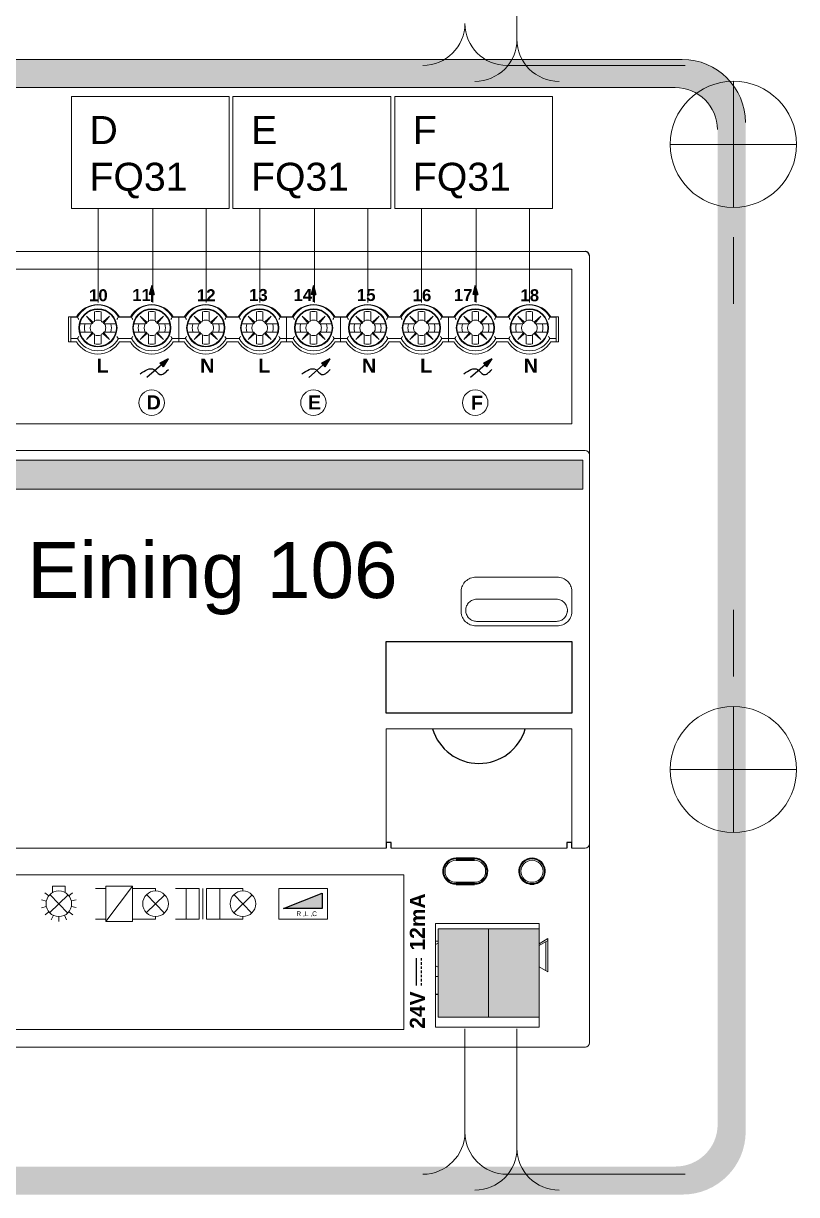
# Model space of a CAD drawing. Header units: millimetres. Extents: x -242231 to 419123, y -2399 to 525285.
# Drawn here: x -33542 to -32431, y 45876 to 47560 of the extents above; entities that cross this region are included whole.
import ezdxf

# ---------------------------------------------------------------- set-up
doc = ezdxf.new("R2010")
doc.units = ezdxf.units.MM
doc.layers.add('R-635 Töfluteikning', color=7, linetype='Continuous', lineweight=15)
doc.layers.add('Texti', color=3, linetype='Continuous', lineweight=20)
doc.styles.get("Standard").update_dxf_attribs({"font": 'arial.ttf'})

# ---------------------------------------------------------------- blocks, each defined once
blk = doc.blocks.new('ABB f@h DA_M.6.210.2.1 Töfludimmer')
h = blk.add_hatch(color=256)
h.dxf.hatch_style = 1
h.paths.add_polyline_path([(94.51, 58.16), (94.24, 57.15), (94.51, 57.15), (94.78, 57.15)])
h = blk.add_hatch(color=256)
h.dxf.hatch_style = 1
h.paths.add_polyline_path([(112.8, 58.16), (112.52, 57.15), (112.8, 57.15), (113.07, 57.15)])
h = blk.add_hatch(color=256)
h.dxf.hatch_style = 1
h.paths.add_polyline_path([(131.09, 58.16), (130.81, 57.15), (131.09, 57.15), (131.36, 57.15)])
h = blk.add_hatch(color=256)
h.dxf.hatch_style = 1
h.paths.add_polyline_path([(96.37, 49.85), (95.43, 49.38), (95.61, 49.17), (95.79, 48.96)])
h = blk.add_hatch(color=256)
h.dxf.hatch_style = 1
h.paths.add_polyline_path([(114.66, 49.85), (113.72, 49.38), (113.9, 49.17), (114.08, 48.96)])
h = blk.add_hatch(color=256)
h.dxf.hatch_style = 1
h.paths.add_polyline_path([(132.95, 49.85), (132.01, 49.38), (132.19, 49.17), (132.36, 48.96)])
h = blk.add_hatch(color=1)
h.dxf.hatch_style = 1
h.paths.add_polyline_path([(143.25, 35.1), (143.25, 38.4), (0.75, 38.4), (0.75, 35.1)])
at = {"linetype": 'Continuous'}
h = blk.add_hatch(color=7, dxfattribs=at)
h.dxf.hatch_style = 1
h.paths.add_polyline_path([(113.79, -12.32), (113.79, -10.57), (109.41, -12.32)])
at = {"true_color": 0x000000}
h = blk.add_hatch(color=18, dxfattribs=at)
h.dxf.hatch_style = 1
h.paths.add_polyline_path([(126.9, -24.62), (132.6, -24.62), (132.6, -14.62), (126.9, -14.62)])
h = blk.add_hatch(color=1)
h.dxf.hatch_style = 1
h.paths.add_polyline_path([(132.6, -24.62), (138.3, -24.62), (138.3, -14.62), (132.6, -14.62)])
at = {"color": 7, "linetype": 'Continuous', "lineweight": 0}
for p, q in [((0.5, 62), (143.5, 62)), ((144, 61.5), (144, -27.5)), ((2, 60), (142, 60)), ((142, 60), (142, 42.5)), ((85.12, 54.6), (85.12, 51.8)), ((86, 54.6), (85.12, 54.6)), ((85.38, 51.8), (85.38, 54.6)), ((85.38, 54.56), (86.12, 54.56)), ((87.78, 53.91), (87.12, 54.67)), ((87.12, 54.67), (87.83, 54.05)), ((88.06, 55.18), (88.06, 54.18)), ((88.8, 54.18), (88.8, 55.18)), ((89.03, 54.05), (89.74, 54.67)), ((89.74, 54.67), (89.08, 53.91)), ((92.22, 54.56), (90.73, 54.56)), ((92.1, 54.6), (90.85, 54.6)), ((93.87, 53.91), (93.21, 54.67)), ((93.21, 54.67), (93.93, 54.05)), ((94.15, 55.18), (94.15, 54.18)), ((94.89, 54.18), (94.89, 55.18)), ((95.12, 54.05), (95.83, 54.67)), ((95.83, 54.67), (95.17, 53.91)), ((96.83, 54.56), (98.31, 54.56)), ((98.2, 54.6), (96.95, 54.6)), ((97.57, 51.8), (97.57, 54.6)), ((99.97, 53.91), (99.31, 54.67)), ((99.31, 54.67), (100.02, 54.05)), ((100.25, 55.18), (100.25, 54.18)), ((100.99, 54.18), (100.99, 55.18)), ((101.22, 54.05), (101.93, 54.67)), ((101.93, 54.67), (101.27, 53.91)), ((104.41, 54.56), (102.93, 54.56)), ((104.29, 54.6), (103.04, 54.6)), ((106.07, 53.91), (105.41, 54.67)), ((105.41, 54.67), (106.12, 54.05)), ((106.35, 55.18), (106.35, 54.18)), ((107.09, 54.18), (107.09, 55.18)), ((107.31, 54.05), (108.03, 54.67)), ((108.03, 54.67), (107.37, 53.91)), ((110.51, 54.56), (109.02, 54.56)), ((110.39, 54.6), (109.14, 54.6)), ((109.76, 51.8), (109.76, 54.6)), ((112.16, 53.91), (111.5, 54.67)), ((111.5, 54.67), (112.22, 54.05)), ((112.44, 55.18), (112.44, 54.18)), ((113.18, 54.18), (113.18, 55.18)), ((113.41, 54.05), (114.12, 54.67)), ((114.12, 54.67), (113.46, 53.91)), ((115.12, 54.56), (116.6, 54.56)), ((116.48, 54.6), (115.24, 54.6)), ((115.86, 51.8), (115.86, 54.6)), ((118.26, 53.91), (117.6, 54.67)), ((117.6, 54.67), (118.31, 54.05)), ((118.54, 55.18), (118.54, 54.18)), ((119.28, 54.18), (119.28, 55.18)), ((119.51, 54.05), (120.22, 54.67)), ((120.22, 54.67), (119.56, 53.91)), ((122.7, 54.56), (121.21, 54.56)), ((122.58, 54.6), (121.33, 54.6)), ((124.35, 53.91), (123.69, 54.67)), ((123.69, 54.67), (124.41, 54.05)), ((124.63, 55.18), (124.63, 54.18)), ((125.37, 54.18), (125.37, 55.18)), ((125.6, 54.05), (126.31, 54.67)), ((126.31, 54.67), (125.65, 53.91)), ((127.31, 54.56), (128.79, 54.56)), ((128.68, 54.6), (127.43, 54.6)), ((128.05, 51.8), (128.05, 54.6)), ((130.45, 53.91), (129.79, 54.67)), ((129.79, 54.67), (130.5, 54.05)), ((130.73, 55.18), (130.73, 54.18)), ((131.47, 54.18), (131.47, 55.18)), ((131.7, 54.05), (132.41, 54.67)), ((132.41, 54.67), (131.75, 53.91)), ((134.89, 54.56), (133.41, 54.56)), ((134.77, 54.6), (133.52, 54.6)), ((136.55, 53.91), (135.89, 54.67)), ((135.89, 54.67), (136.6, 54.05)), ((136.83, 55.18), (136.83, 54.18)), ((137.57, 54.18), (137.57, 55.18)), ((137.79, 54.05), (138.51, 54.67)), ((138.51, 54.67), (137.85, 53.91)), ((140.24, 54.56), (139.5, 54.56)), ((140.5, 54.6), (139.62, 54.6)), ((140.24, 51.8), (140.24, 54.6)), ((140.5, 51.8), (140.5, 54.6)), ((87.71, 53.83), (86.39, 53.83)), ((87.86, 53.98), (87.78, 53.91)), ((89.08, 53.91), (89, 53.98)), ((90.46, 53.83), (89.14, 53.83)), ((93.81, 53.83), (92.49, 53.83)), ((93.95, 53.98), (93.87, 53.91)), ((95.17, 53.91), (95.1, 53.98)), ((96.56, 53.83), (95.24, 53.83)), ((99.9, 53.83), (98.59, 53.83)), ((100.05, 53.98), (99.97, 53.91)), ((101.27, 53.91), (101.19, 53.98)), ((102.65, 53.83), (101.34, 53.83)), ((106, 53.83), (104.68, 53.83)), ((106.14, 53.98), (106.07, 53.91)), ((107.37, 53.91), (107.29, 53.98)), ((108.75, 53.83), (107.43, 53.83)), ((112.1, 53.83), (110.78, 53.83)), ((112.24, 53.98), (112.16, 53.91)), ((113.46, 53.91), (113.39, 53.98)), ((114.85, 53.83), (113.53, 53.83)), ((118.19, 53.83), (116.87, 53.83)), ((118.34, 53.98), (118.26, 53.91)), ((119.56, 53.91), (119.48, 53.98)), ((120.94, 53.83), (119.62, 53.83)), ((124.29, 53.83), (122.97, 53.83)), ((124.43, 53.98), (124.35, 53.91)), ((125.65, 53.91), (125.58, 53.98)), ((127.04, 53.83), (125.72, 53.83)), ((130.38, 53.83), (129.07, 53.83)), ((130.53, 53.98), (130.45, 53.91)), ((131.75, 53.91), (131.67, 53.98)), ((133.13, 53.83), (131.82, 53.83)), ((136.48, 53.83), (135.16, 53.83)), ((136.62, 53.98), (136.55, 53.91)), ((137.85, 53.91), (137.77, 53.98)), ((139.23, 53.83), (137.91, 53.83)), ((85.12, 51.8), (86, 51.8)), ((86.12, 52.16), (85.38, 52.16)), ((86.39, 52.89), (87.71, 52.89)), ((87.12, 52.05), (87.78, 52.81)), ((87.83, 52.67), (87.12, 52.05)), ((87.78, 52.81), (87.86, 52.74)), ((88.06, 52.54), (88.06, 51.54)), ((88.8, 52.54), (88.8, 51.54)), ((89, 52.73), (89.08, 52.81)), ((89.74, 52.05), (89.01, 52.68)), ((89.08, 52.81), (89.74, 52.05)), ((89.14, 52.89), (90.46, 52.89)), ((92.22, 52.16), (90.73, 52.16)), ((90.85, 51.8), (92.1, 51.8)), ((92.49, 52.89), (93.81, 52.89)), ((93.21, 52.05), (93.87, 52.81)), ((93.93, 52.67), (93.21, 52.05)), ((93.87, 52.81), (93.95, 52.74)), ((94.15, 52.54), (94.15, 51.54)), ((94.89, 52.54), (94.89, 51.54)), ((95.09, 52.73), (95.17, 52.81)), ((95.83, 52.05), (95.11, 52.68)), ((95.17, 52.81), (95.83, 52.05)), ((95.24, 52.89), (96.56, 52.89)), ((98.31, 52.16), (96.83, 52.16)), ((96.95, 51.8), (98.2, 51.8)), ((98.59, 52.89), (99.9, 52.89)), ((99.31, 52.05), (99.97, 52.81)), ((100.02, 52.67), (99.31, 52.05)), ((99.97, 52.81), (100.05, 52.74)), ((100.25, 52.54), (100.25, 51.54)), ((100.99, 52.54), (100.99, 51.54)), ((101.19, 52.73), (101.27, 52.81)), ((101.93, 52.05), (101.21, 52.68)), ((101.27, 52.81), (101.93, 52.05)), ((101.33, 52.89), (102.65, 52.89)), ((104.41, 52.16), (102.93, 52.16)), ((103.04, 51.8), (104.29, 51.8)), ((104.68, 52.89), (106, 52.89)), ((105.41, 52.05), (106.07, 52.81)), ((106.12, 52.67), (105.41, 52.05)), ((106.07, 52.81), (106.14, 52.74)), ((106.35, 52.54), (106.35, 51.54)), ((107.09, 52.54), (107.09, 51.54)), ((107.28, 52.73), (107.37, 52.81)), ((108.03, 52.05), (107.3, 52.68)), ((107.37, 52.81), (108.03, 52.05)), ((107.43, 52.89), (108.75, 52.89)), ((110.51, 52.16), (109.02, 52.16)), ((109.14, 51.8), (110.39, 51.8)), ((110.78, 52.89), (112.1, 52.89)), ((111.5, 52.05), (112.16, 52.81)), ((112.22, 52.67), (111.5, 52.05)), ((112.16, 52.81), (112.24, 52.74)), ((112.44, 52.54), (112.44, 51.54)), ((113.18, 52.54), (113.18, 51.54)), ((113.38, 52.73), (113.46, 52.81)), ((114.12, 52.05), (113.4, 52.68)), ((113.46, 52.81), (114.12, 52.05)), ((113.52, 52.89), (114.85, 52.89)), ((116.6, 52.16), (115.12, 52.16)), ((115.24, 51.8), (116.48, 51.8)), ((116.87, 52.89), (118.19, 52.89)), ((117.6, 52.05), (118.26, 52.81)), ((118.31, 52.67), (117.6, 52.05)), ((118.26, 52.81), (118.34, 52.74)), ((118.54, 52.54), (118.54, 51.54)), ((119.28, 52.54), (119.28, 51.54)), ((119.48, 52.73), (119.56, 52.81)), ((120.22, 52.05), (119.49, 52.68)), ((119.56, 52.81), (120.22, 52.05)), ((119.62, 52.89), (120.94, 52.89)), ((122.7, 52.16), (121.21, 52.16)), ((121.33, 51.8), (122.58, 51.8)), ((122.97, 52.89), (124.29, 52.89)), ((123.69, 52.05), (124.35, 52.81)), ((124.41, 52.67), (123.69, 52.05)), ((124.35, 52.81), (124.43, 52.74)), ((124.63, 52.54), (124.63, 51.54)), ((125.37, 52.54), (125.37, 51.54)), ((125.57, 52.73), (125.65, 52.81)), ((126.31, 52.05), (125.59, 52.68)), ((125.65, 52.81), (126.31, 52.05)), ((125.72, 52.89), (127.04, 52.89)), ((128.79, 52.16), (127.31, 52.16)), ((127.43, 51.8), (128.68, 51.8)), ((129.07, 52.89), (130.38, 52.89)), ((129.79, 52.05), (130.45, 52.81)), ((130.5, 52.67), (129.79, 52.05)), ((130.45, 52.81), (130.53, 52.74)), ((130.73, 52.54), (130.73, 51.54)), ((131.47, 52.54), (131.47, 51.54)), ((131.67, 52.73), (131.75, 52.81)), ((132.41, 52.05), (131.69, 52.68)), ((131.75, 52.81), (132.41, 52.05)), ((131.81, 52.89), (133.13, 52.89)), ((134.89, 52.16), (133.41, 52.16)), ((133.52, 51.8), (134.77, 51.8)), ((135.16, 52.89), (136.48, 52.89)), ((135.89, 52.05), (136.55, 52.81)), ((136.6, 52.67), (135.89, 52.05)), ((136.55, 52.81), (136.62, 52.74)), ((136.83, 52.54), (136.83, 51.54)), ((137.57, 52.54), (137.57, 51.54)), ((137.76, 52.73), (137.85, 52.81)), ((138.51, 52.05), (137.78, 52.68)), ((137.85, 52.81), (138.51, 52.05)), ((137.91, 52.89), (139.23, 52.89)), ((140.24, 52.16), (139.5, 52.16)), ((139.62, 51.8), (140.5, 51.8)), ((2, 42.5), (142, 42.5)), ((0.5, 39.5), (143.5, 39.5)), ((143.25, 38.4), (0.75, 38.4)), ((143.25, 35.1), (143.25, 38.4)), ((0.75, 35.1), (143.25, 35.1)), ((140.33, 25.16), (131.17, 25.16)), ((129.5, 23.59), (129.5, 21.23)), ((131.23, 22.66), (140.27, 22.66)), ((142, 21.23), (142, 23.59)), ((140.27, 20.16), (131.23, 20.16)), ((131.17, 19.66), (140.33, 19.66)), ((142, 8), (121, 8)), ((121, 8), (121, -5.5)), ((142, 8), (142, -5.5)), ((121, -5.5), (0.5, -5.5)), ((141.44, -5.5), (121.56, -5.5)), ((143.5, -5.5), (142, -5.5)), ((123, -8.5), (2, -8.5)), ((123, -8.5), (123, -26)), ((82.44, -10.54), (82.88, -10.88)), ((83.28, -9.78), (83.28, -10.53)), ((84.73, -9.78), (83.28, -9.78)), ((84.73, -9.78), (84.73, -10.53)), ((85.57, -10.53), (85.14, -10.87)), ((89.34, -10.05), (88.15, -10.05)), ((92.33, -9.78), (89.34, -13.79)), ((94.94, -10.05), (92.33, -10.05)), ((94.94, -10.33), (94.94, -10.05)), ((98.39, -10.05), (97.2, -10.05)), ((100.3, -10.05), (100.3, -13.52)), ((104.82, -10.05), (102.21, -10.05)), ((104.82, -10.33), (104.82, -10.05)), ((82.06, -11.34), (82.6, -11.47)), ((82.97, -12.79), (85.06, -10.78)), ((85.02, -12.83), (83, -10.74)), ((85.96, -11.33), (85.43, -11.46)), ((93.9, -12.79), (95.98, -10.78)), ((95.95, -12.83), (93.93, -10.74)), ((103.78, -12.79), (105.86, -10.78)), ((105.83, -12.83), (103.81, -10.74)), ((82.06, -12.24), (82.6, -12.11)), ((82.45, -13.04), (82.88, -12.69)), ((83.15, -13.59), (83.39, -13.09)), ((84.02, -13.79), (84.02, -13.23)), ((84.02, -13.79), (84.02, -13.23)), ((84.89, -13.59), (84.65, -13.09)), ((85.58, -13.03), (85.15, -12.68)), ((85.97, -12.22), (85.43, -12.1)), ((94.94, -13.23), (94.94, -13.52)), ((104.82, -13.23), (104.82, -13.52)), ((89.34, -13.52), (88.15, -13.52)), ((94.94, -13.52), (92.33, -13.52)), ((98.39, -13.52), (97.2, -13.52)), ((104.82, -13.52), (102.21, -13.52)), ((138.3, -14), (126.6, -14)), ((126.6, -14), (126.6, -25.75)), ((138.3, -25.75), (138.3, -14)), ((126.9, -14.62), (138.3, -14.62)), ((126.9, -14.62), (126.9, -24.62)), ((132.6, -14.62), (132.6, -24.62)), ((139.3, -15.72), (138.3, -16.3)), ((139.3, -19.48), (139.3, -15.72)), ((126.6, -16), (126.9, -16)), ((126.9, -16.23), (126.6, -16.4)), ((138.3, -16.5), (139.3, -15.92)), ((139.05, -19.33), (139.05, -16.07)), ((126.6, -18.8), (126.9, -18.97)), ((138.3, -18.9), (139.3, -19.48)), ((126.6, -20), (126.9, -20)), ((126.9, -24.62), (138.3, -24.62)), ((123, -26), (2, -26)), ((126.6, -25.75), (138.3, -25.75)), ((143.5, -28), (0.5, -28))]:
    blk.add_line(p, q, dxfattribs=at)
at = {"color": 7, "linetype": 'Continuous'}
for p, q in [((94.51, 58.16), (94.24, 57.15)), ((94.51, 57.15), (94.24, 57.15)), ((94.51, 58.16), (94.78, 57.15)), ((94.51, 57.15), (94.78, 57.15)), ((112.8, 58.16), (112.52, 57.15)), ((112.8, 57.15), (112.52, 57.15)), ((112.8, 58.16), (113.07, 57.15)), ((112.8, 57.15), (113.07, 57.15)), ((131.09, 58.16), (130.81, 57.15)), ((131.09, 57.15), (130.81, 57.15)), ((131.09, 58.16), (131.36, 57.15)), ((131.09, 57.15), (131.36, 57.15)), ((95.61, 49.17), (93.97, 47.75)), ((96.37, 49.85), (95.43, 49.38)), ((95.61, 49.17), (95.43, 49.38)), ((95.61, 49.17), (95.79, 48.96)), ((96.37, 49.85), (95.79, 48.96)), ((113.9, 49.17), (112.26, 47.75)), ((114.66, 49.85), (113.72, 49.38)), ((113.9, 49.17), (113.72, 49.38)), ((113.9, 49.17), (114.08, 48.96)), ((114.66, 49.85), (114.08, 48.96)), ((132.19, 49.17), (130.55, 47.75)), ((132.95, 49.85), (132.01, 49.38)), ((132.19, 49.17), (132.01, 49.38)), ((132.19, 49.17), (132.36, 48.96)), ((132.95, 49.85), (132.36, 48.96)), ((126.6, -22), (126.9, -22))]:
    blk.add_line(p, q, dxfattribs=at)
for p, q in [((94.51, 56.3), (94.51, 57.15)), ((112.8, 56.3), (112.8, 57.15)), ((131.09, 56.3), (131.09, 57.15)), ((128.92, -6.6), (131, -6.6)), ((128.92, -6.65), (131, -6.65)), ((128.92, -6.7), (131, -6.7)), ((128.92, -6.85), (131, -6.85)), ((128.92, -9.35), (131, -9.35)), ((128.92, -9.5), (131, -9.5)), ((128.92, -9.55), (131, -9.55)), ((128.92, -9.6), (131, -9.6)), ((124.46, -21.03), (124.46, -17.93)), ((125.01, -18.21), (125.01, -17.93)), ((125.01, -18.68), (125.01, -18.4)), ((125.01, -19.15), (125.01, -18.87)), ((125.01, -19.62), (125.01, -19.34)), ((125.01, -20.09), (125.01, -19.81)), ((125.01, -20.56), (125.01, -20.28)), ((125.01, -21.03), (125.01, -20.75))]:
    blk.add_line(p, q)
blk.add_lwpolyline([(121, 17.88), (142, 17.88), (142, 9.77), (121, 9.77)], close=True)
for points in [[(121.56, -5.5), (121.56, -4.86), (121, -4.86), (121, -5.5)], [(142, -5.5), (142, -4.86), (141.44, -4.86), (141.44, -5.5)]]:
    blk.add_lwpolyline(points)
at = {"color": 7, "linetype": 'Continuous', "lineweight": 0}
for points in [[(89.34, -9.78), (92.33, -9.78), (92.33, -13.79), (89.34, -13.79)], [(98.39, -10.05), (99.89, -10.05), (99.89, -13.52), (98.39, -13.52)], [(100.71, -10.05), (102.21, -10.05), (102.21, -13.52), (100.71, -13.52)], [(108.88, -10.05), (114.4, -10.05), (114.4, -13.52), (108.88, -13.52)]]:
    blk.add_lwpolyline(points, close=True, dxfattribs=at)
at = {"color": 7, "linetype": 'Continuous'}
blk.add_lwpolyline([(113.79, -10.57), (113.79, -12.32), (109.41, -12.32), (113.79, -10.57)], dxfattribs=at)
at = {"lineweight": 0}
for centre, radius in [((88.43, 53.36), 2.16), ((88.43, 53.36), 2.09), ((94.52, 53.36), 2.16), ((94.52, 53.36), 2.09), ((100.62, 53.36), 2.16), ((100.62, 53.36), 2.09), ((106.72, 53.36), 2.16), ((106.72, 53.36), 2.09), ((112.81, 53.36), 2.16), ((112.81, 53.36), 2.09), ((118.91, 53.36), 2.16), ((118.91, 53.36), 2.09), ((125, 53.36), 2.16), ((125, 53.36), 2.09), ((131.1, 53.36), 2.16), ((131.1, 53.36), 2.09), ((137.2, 53.36), 2.16), ((137.2, 53.36), 2.09), ((94.5, 44.9), 1.44), ((112.79, 44.9), 1.44), ((131.08, 44.9), 1.44)]:
    blk.add_circle(centre, radius, dxfattribs=at)
at = {"color": 7, "linetype": 'Continuous', "lineweight": 0}
for centre, radius in [((137.5, -8.1), 1.45), ((137.5, -8.1), 1.4), ((137.5, -8.1), 1.25), ((84.01, -11.78), 1.45), ((94.94, -11.78), 1.45), ((104.82, -11.78), 1.45)]:
    blk.add_circle(centre, radius, dxfattribs=at)
at = {"color": 7, "linetype": 'Continuous'}
for start, end in [(83.3255, 90), (0, 90), (0, 6.6745)]:
    blk.add_arc((143.5, 61.5), 0.5, start, end, dxfattribs=at)
at = {"color": 7, "linetype": 'Continuous', "lineweight": 0}
for centre, radius, start, end in [((88.43, 53.2), 2.8, 30, 150), ((88.43, 53.36), 2.6, 27.4864, 152.5136), ((94.52, 53.2), 2.8, 30, 150), ((94.52, 53.36), 2.6, 27.4864, 152.5136), ((100.62, 53.2), 2.8, 30, 150), ((100.62, 53.36), 2.6, 27.4864, 152.5136), ((106.72, 53.2), 2.8, 30, 150), ((106.72, 53.36), 2.6, 27.4864, 152.5136), ((112.81, 53.2), 2.8, 30, 150), ((112.81, 53.36), 2.6, 27.4864, 152.5136), ((118.91, 53.2), 2.8, 30, 150), ((118.91, 53.36), 2.6, 27.4864, 152.5136), ((125, 53.2), 2.8, 30, 150), ((125, 53.36), 2.6, 27.4864, 152.5136), ((131.1, 53.2), 2.8, 30, 150), ((131.1, 53.36), 2.6, 27.4864, 152.5136), ((137.2, 53.2), 2.8, 30, 150), ((137.2, 53.36), 2.6, 27.4864, 152.5136), ((94.25, 59.49), 9.51, 211.2527, 212.9606), ((88.43, 53.36), 1.85, 78.463, 101.537), ((82.6, 59.49), 9.51, 327.04, 328.7467), ((100.34, 59.49), 9.51, 211.2527, 212.9606), ((94.52, 53.36), 1.85, 78.463, 101.537), ((88.7, 59.49), 9.51, 327.04, 328.7467), ((106.44, 59.49), 9.51, 211.2527, 212.9606), ((100.62, 53.36), 1.85, 78.463, 101.537), ((94.8, 59.49), 9.51, 327.04, 328.7467), ((112.54, 59.49), 9.51, 211.2527, 212.9606), ((106.72, 53.36), 1.85, 78.463, 101.537), ((100.89, 59.49), 9.51, 327.04, 328.7467), ((118.63, 59.49), 9.51, 211.2527, 212.9606), ((112.81, 53.36), 1.85, 78.463, 101.537), ((106.99, 59.49), 9.51, 327.04, 328.7467), ((124.73, 59.49), 9.51, 211.2527, 212.9606), ((118.91, 53.36), 1.85, 78.463, 101.537), ((113.08, 59.49), 9.51, 327.04, 328.7467), ((130.82, 59.49), 9.51, 211.2527, 212.9606), ((125, 53.36), 1.85, 78.463, 101.537), ((119.18, 59.49), 9.51, 327.04, 328.7467), ((136.92, 59.49), 9.51, 211.2527, 212.9606), ((131.1, 53.36), 1.85, 78.463, 101.537), ((125.28, 59.49), 9.51, 327.04, 328.7467), ((143.02, 59.49), 9.51, 211.2527, 212.9606), ((137.2, 53.36), 1.85, 78.463, 101.537), ((131.37, 59.49), 9.51, 327.04, 328.7467), ((88.43, 53.36), 1.53, 162.1391, 197.8609), ((88.43, 53.36), 0.878, 147.8061, 212.1939), ((87.71, 53.97), 0.144, 270, 45.573), ((87.91, 54.18), 0.144, 225.573, 0), ((88.43, 53.36), 0.878, 65.0308, 114.9692), ((88.94, 54.18), 0.144, 180, 314.5613), ((89.14, 53.97), 0.144, 134.5613, 270), ((88.43, 53.36), 0.878, 0, 32.1939), ((88.43, 53.36), 0.878, 327.8061, 0), ((88.43, 53.36), 1.53, 342.1391, 17.8609), ((94.52, 53.36), 1.53, 162.1391, 197.8609), ((94.52, 53.36), 0.878, 147.8061, 212.1939), ((93.81, 53.97), 0.144, 270, 45.573), ((94.01, 54.18), 0.144, 225.573, 0), ((94.52, 53.36), 0.878, 65.0308, 114.9692), ((95.04, 54.18), 0.144, 180, 314.5613), ((95.24, 53.97), 0.144, 134.5613, 270), ((94.52, 53.36), 0.878, 0, 32.1939), ((94.52, 53.36), 0.878, 327.8061, 0), ((94.52, 53.36), 1.53, 342.1391, 17.8609), ((100.62, 53.36), 1.53, 162.1391, 197.8609), ((100.62, 53.36), 0.878, 147.8061, 212.1939), ((99.9, 53.97), 0.144, 270, 45.573), ((100.11, 54.18), 0.144, 225.573, 0), ((100.62, 53.36), 0.878, 65.0308, 114.9692), ((101.13, 54.18), 0.144, 180, 314.5613), ((101.34, 53.97), 0.144, 134.5613, 270), ((100.62, 53.36), 0.878, 0, 32.1939), ((100.62, 53.36), 0.878, 327.8061, 0), ((100.62, 53.36), 1.53, 342.1391, 17.8609), ((106.72, 53.36), 1.53, 162.1391, 197.8609), ((106.72, 53.36), 0.878, 147.8061, 212.1939), ((106, 53.97), 0.144, 270, 45.573), ((106.2, 54.18), 0.144, 225.573, 0), ((106.72, 53.36), 0.878, 65.0308, 114.9692), ((107.23, 54.18), 0.144, 180, 314.5613), ((107.43, 53.97), 0.144, 134.5613, 270), ((106.72, 53.36), 0.878, 0, 32.1939), ((106.72, 53.36), 0.878, 327.8061, 0), ((106.72, 53.36), 1.53, 342.1391, 17.8609), ((112.81, 53.36), 1.53, 162.1391, 197.8609), ((112.81, 53.36), 0.878, 147.8061, 212.1939), ((112.1, 53.97), 0.144, 270, 45.573), ((112.3, 54.18), 0.144, 225.573, 0), ((112.81, 53.36), 0.878, 65.0308, 114.9692), ((113.33, 54.18), 0.144, 180, 314.5613), ((113.53, 53.97), 0.144, 134.5613, 270), ((112.81, 53.36), 0.878, 0, 32.1939), ((112.81, 53.36), 0.878, 327.8061, 0), ((112.81, 53.36), 1.53, 342.1391, 17.8609), ((118.91, 53.36), 1.53, 162.1391, 197.8609), ((118.91, 53.36), 0.878, 147.8061, 212.1939), ((118.19, 53.97), 0.144, 270, 45.573), ((118.39, 54.18), 0.144, 225.573, 0), ((118.91, 53.36), 0.878, 65.0308, 114.9692), ((119.42, 54.18), 0.144, 180, 314.5613), ((119.62, 53.97), 0.144, 134.5613, 270), ((118.91, 53.36), 0.878, 0, 32.1939), ((118.91, 53.36), 0.878, 327.8061, 0), ((118.91, 53.36), 1.53, 342.1391, 17.8609), ((125, 53.36), 1.53, 162.1391, 197.8609), ((125, 53.36), 0.878, 147.8061, 212.1939), ((124.29, 53.97), 0.144, 270, 45.573), ((124.49, 54.18), 0.144, 225.573, 0), ((125, 53.36), 0.878, 65.0308, 114.9692), ((125.52, 54.18), 0.144, 180, 314.5613), ((125.72, 53.97), 0.144, 134.5613, 270), ((125, 53.36), 0.878, 0, 32.1939), ((125, 53.36), 0.878, 327.8061, 0), ((125, 53.36), 1.53, 342.1391, 17.8609), ((131.1, 53.36), 1.53, 162.1391, 197.8609), ((131.1, 53.36), 0.878, 147.8061, 212.1939), ((130.38, 53.97), 0.144, 270, 45.573), ((130.59, 54.18), 0.144, 225.573, 0), ((131.1, 53.36), 0.878, 65.0308, 114.9692), ((131.61, 54.18), 0.144, 180, 314.5613), ((131.82, 53.97), 0.144, 134.5613, 270), ((131.1, 53.36), 0.878, 0, 32.1939), ((131.1, 53.36), 0.878, 327.8061, 0), ((131.1, 53.36), 1.53, 342.1391, 17.8609), ((137.2, 53.36), 1.53, 162.1391, 197.8609), ((137.2, 53.36), 0.878, 147.8061, 212.1939), ((136.48, 53.97), 0.144, 270, 45.573), ((136.68, 54.18), 0.144, 225.573, 0), ((137.2, 53.36), 0.878, 65.0308, 114.9692), ((137.71, 54.18), 0.144, 180, 314.5613), ((137.91, 53.97), 0.144, 134.5613, 270), ((137.2, 53.36), 0.878, 0, 32.1939), ((137.2, 53.36), 0.878, 327.8061, 0), ((137.2, 53.36), 1.53, 342.1391, 17.8609), ((88.43, 53.2), 2.8, 210, 330), ((94.25, 47.23), 9.51, 147.04, 148.7467), ((88.43, 53.36), 2.6, 207.4864, 332.5136), ((87.71, 52.75), 0.144, 314.427, 90), ((87.91, 52.54), 0.144, 0, 134.427), ((88.43, 53.36), 0.878, 245.0308, 294.9692), ((88.94, 52.54), 0.144, 46.9179, 180), ((89.14, 52.75), 0.144, 90, 226.9179), ((82.81, 47.36), 9.26, 31.2303, 32.983), ((94.52, 53.2), 2.8, 210, 330), ((100.35, 47.23), 9.51, 147.04, 148.7467), ((94.52, 53.36), 2.6, 207.4864, 332.5136), ((93.81, 52.75), 0.144, 314.427, 90), ((94.01, 52.54), 0.144, 0, 134.427), ((94.52, 53.36), 0.878, 245.0308, 294.9692), ((95.04, 52.54), 0.144, 46.9179, 180), ((95.24, 52.75), 0.144, 90, 226.9179), ((88.7, 47.23), 9.51, 31.2527, 32.9606), ((100.62, 53.2), 2.8, 210, 330), ((106.44, 47.23), 9.51, 147.04, 148.7467), ((100.62, 53.36), 2.6, 207.4864, 332.5136), ((99.9, 52.75), 0.144, 314.427, 90), ((100.11, 52.54), 0.144, 0, 134.427), ((100.62, 53.36), 0.878, 245.0308, 294.9692), ((101.13, 52.54), 0.144, 46.9179, 180), ((101.33, 52.75), 0.144, 90, 226.9179), ((95.01, 47.36), 9.26, 31.2303, 32.983), ((106.72, 53.2), 2.8, 210, 330), ((112.54, 47.23), 9.51, 147.04, 148.7467), ((106.72, 53.36), 2.6, 207.4864, 332.5136), ((106, 52.75), 0.144, 314.427, 90), ((106.2, 52.54), 0.144, 0, 134.427), ((106.72, 53.36), 0.878, 245.0308, 294.9692), ((107.23, 52.54), 0.144, 46.9179, 180), ((107.43, 52.75), 0.144, 90, 226.9179), ((100.9, 47.23), 9.51, 31.2527, 32.9606), ((112.81, 53.2), 2.8, 210, 330), ((118.64, 47.23), 9.51, 147.04, 148.7467), ((112.81, 53.36), 2.6, 207.4864, 332.5136), ((112.1, 52.75), 0.144, 314.427, 90), ((112.3, 52.54), 0.144, 0, 134.427), ((112.81, 53.36), 0.878, 245.0308, 294.9692), ((113.33, 52.54), 0.144, 46.9179, 180), ((113.52, 52.75), 0.144, 90, 226.9179), ((106.99, 47.23), 9.51, 31.2527, 32.9606), ((118.91, 53.2), 2.8, 210, 330), ((124.73, 47.23), 9.51, 147.04, 148.7467), ((118.91, 53.36), 2.6, 207.4864, 332.5136), ((118.19, 52.75), 0.144, 314.427, 90), ((118.39, 52.54), 0.144, 0, 134.427), ((118.91, 53.36), 0.878, 245.0308, 294.9692), ((119.42, 52.54), 0.144, 46.9179, 180), ((119.62, 52.75), 0.144, 90, 226.9179), ((113.29, 47.36), 9.26, 31.2303, 32.983), ((125, 53.2), 2.8, 210, 330), ((130.83, 47.23), 9.51, 147.04, 148.7467), ((125, 53.36), 2.6, 207.4864, 332.5136), ((124.29, 52.75), 0.144, 314.427, 90), ((124.49, 52.54), 0.144, 0, 134.427), ((125, 53.36), 0.878, 245.0308, 294.9692), ((125.52, 52.54), 0.144, 46.9179, 180), ((125.72, 52.75), 0.144, 90, 226.9179), ((119.18, 47.23), 9.51, 31.2527, 32.9606), ((131.1, 53.2), 2.8, 210, 330), ((136.92, 47.23), 9.51, 147.04, 148.7467), ((131.1, 53.36), 2.6, 207.4864, 332.5136), ((130.38, 52.75), 0.144, 314.427, 90), ((130.59, 52.54), 0.144, 0, 134.427), ((131.1, 53.36), 0.878, 245.0308, 294.9692), ((131.61, 52.54), 0.144, 46.9179, 180), ((131.81, 52.75), 0.144, 90, 226.9179), ((125.49, 47.36), 9.26, 31.2303, 32.983), ((137.2, 53.2), 2.8, 210, 330), ((143.02, 47.23), 9.51, 147.04, 148.7467), ((137.2, 53.36), 2.6, 207.4864, 332.5136), ((136.48, 52.75), 0.144, 314.427, 90), ((136.68, 52.54), 0.144, 0, 134.427), ((137.2, 53.36), 0.878, 245.0308, 294.9692), ((137.71, 52.54), 0.144, 46.9179, 180), ((137.91, 52.75), 0.144, 90, 226.9179), ((131.38, 47.23), 9.51, 31.2527, 32.9606), ((88.43, 53.36), 1.85, 258.463, 281.537), ((94.52, 53.36), 1.85, 258.463, 281.537), ((100.62, 53.36), 1.85, 258.463, 281.537), ((106.72, 53.36), 1.85, 258.463, 281.537), ((112.81, 53.36), 1.85, 258.463, 281.537), ((118.91, 53.36), 1.85, 258.463, 281.537), ((125, 53.36), 1.85, 258.463, 281.537), ((131.1, 53.36), 1.85, 258.463, 281.537), ((137.2, 53.36), 1.85, 258.463, 281.537), ((143.5, 39), 0.5, 0, 90), ((143.5, -5), 0.5, 270, 0), ((128.92, -8.1), 1.5, 90, 176.1774), ((131, -8.1), 1.5, 3.8226, 90), ((137.5, -8.1), 1.5, 3.8226, 176.1774), ((128.92, -8.1), 1.45, 90, 270), ((128.92, -8.1), 1.4, 90, 270), ((128.92, -8.1), 1.25, 90, 270), ((131, -8.1), 1.45, 270, 90), ((131, -8.1), 1.4, 270, 90), ((131, -8.1), 1.25, 270, 90), ((143.5, -27.5), 0.5, 270, 0), ((143.5, -27.5), 0.5, 353.3255, 0), ((143.5, -27.5), 0.5, 270, 276.6745)]:
    blk.add_arc(centre, radius, start, end, dxfattribs=at)
blk.add_arc((131.5, 9.56), 5.47, 196.5865, 343.4135)
at = {"color": 7, "linetype": 'Continuous', "lineweight": 0, "extrusion": (0, 0, -1)}
blk.add_ellipse((128.92, -8.1), major_axis=(0, 1.5), ratio=1, start_param=3.141593, end_param=4.778843, dxfattribs=at)
at = {"color": 7, "linetype": 'Continuous', "lineweight": 0}
for centre, start_param in [((131, -8.1), 3.141593), ((137.5, -8.1), 1.504342)]:
    blk.add_ellipse(centre, major_axis=(0, 1.5), ratio=1, start_param=start_param, end_param=4.778843, dxfattribs=at)
at = {"color": 7, "linetype": 'Continuous'}
for points in [[(93.2, 48.15), (94.76, 48.65), (95.42, 48.1), (96.39, 48.64)], [(111.49, 48.15), (113.05, 48.65), (113.71, 48.1), (114.68, 48.64)], [(129.78, 48.15), (131.34, 48.65), (132, 48.1), (132.97, 48.64)]]:
    blk.add_spline(points, degree=3, dxfattribs=at)
at = {"color": 7, "linetype": 'Continuous', "lineweight": 0}
for points, knots in [([(131.17, 25.16), (130.95, 25.16), (130.52, 25.08), (129.97, 24.73), (129.59, 24.21), (129.5, 23.8), (129.5, 23.59)], [0, 0, 0, 0, 0.2612, 0.509575, 0.752559, 1, 1, 1, 1]), ([(142, 23.59), (142, 23.8), (141.91, 24.21), (141.54, 24.73), (140.99, 25.08), (140.55, 25.16), (140.33, 25.16)], [0, 0, 0, 0, 0.24746, 0.490406, 0.738737, 1, 1, 1, 1]), ([(131.23, 20.16), (131.07, 20.16), (130.75, 20.23), (130.41, 20.46), (130.21, 20.71), (130.09, 20.93), (130.03, 21.12), (130.01, 21.29), (130, 21.41), (130.01, 21.54), (130.03, 21.71), (130.09, 21.9), (130.21, 22.12), (130.41, 22.36), (130.75, 22.6), (131.07, 22.66), (131.23, 22.66)], [0, 0, 0, 0, 0.126013, 0.248181, 0.309587, 0.371605, 0.434797, 0.467118, 0.500068, 0.533016, 0.56533, 0.6285, 0.690489, 0.751866, 0.873993, 1, 1, 1, 1]), ([(140.27, 22.66), (140.43, 22.66), (140.76, 22.6), (141.1, 22.36), (141.3, 22.12), (141.41, 21.9), (141.47, 21.71), (141.5, 21.54), (141.5, 21.41), (141.5, 21.29), (141.47, 21.12), (141.41, 20.93), (141.3, 20.71), (141.1, 20.46), (140.76, 20.23), (140.43, 20.16), (140.27, 20.16)], [0, 0, 0, 0, 0.125934, 0.248068, 0.309461, 0.371468, 0.434655, 0.466977, 0.499932, 0.53289, 0.565218, 0.628427, 0.690463, 0.751886, 0.874059, 1, 1, 1, 1]), ([(129.5, 21.23), (129.5, 21.02), (129.59, 20.6), (129.97, 20.09), (130.52, 19.74), (130.95, 19.66), (131.17, 19.66)], [0, 0, 0, 0, 0.247455, 0.490436, 0.738803, 1, 1, 1, 1]), ([(140.33, 19.66), (140.55, 19.66), (140.99, 19.74), (141.54, 20.09), (141.91, 20.6), (142, 21.02), (142, 21.23)], [0, 0, 0, 0, 0.26126, 0.509583, 0.752526, 1, 1, 1, 1])]:
    blk.add_open_spline(points, degree=3, knots=knots, dxfattribs=at)
at = {"color": 7, "linetype": 'Continuous'}
blk.add_text('R ,L ,C', height=0.535, dxfattribs=at).set_placement((110.86, -13.18))
at = {"width": 3.7116, "attachment_point": 1}
for s, insert, char_height in [('{\\fArial|b1|i0|c0|p34;10}', (87.42, 57.73), 1.36), ('{\\fArial|b1|i0|c0|p34;11}', (92.31, 57.76), 1.36), ('{\\fArial|b1|i0|c0|p34;12}', (99.61, 57.73), 1.36), ('{\\fArial|b1|i0|c0|p34;13}', (105.51, 57.76), 1.36), ('{\\fArial|b1|i0|c0|p34;14}', (110.54, 57.76), 1.36), ('{\\fArial|b1|i0|c0|p34;15}', (117.7, 57.76), 1.36), ('{\\fArial|b1|i0|c0|p34;16}', (124, 57.73), 1.36), ('{\\fArial|b1|i0|c0|p34;17}', (128.66, 57.76), 1.36), ('{\\fArial|b1|i0|c0|p34;18}', (136.19, 57.73), 1.36), ('{\\fArial|b1|i0|c0|p34;L}', (88.27, 49.89), 1.6), ('{\\fArial|b1|i0|c0|p34;N}', (99.98, 49.89), 1.6), ('{\\fArial|b1|i0|c0|p34;L}', (106.56, 49.89), 1.6), ('{\\fArial|b1|i0|c0|p34;N}', (118.27, 49.89), 1.6), ('{\\fArial|b1|i0|c0|p34;L}', (124.85, 49.89), 1.6), ('{\\fArial|b1|i0|c0|p34;N}', (136.56, 49.89), 1.6), ('{\\fArial|b1|i0|c0|p34;D}', (93.93, 45.73), 1.6), ('{\\fArial|b1|i0|c0|p34;E}', (112.17, 45.73), 1.6), ('{\\fArial|b1|i0|c0|p34;F}', (130.6, 45.7), 1.6)]:
    blk.add_mtext(s, dxfattribs=dict(at, insert=insert, char_height=char_height))
at = {"insert": (123.69, -25.92), "char_height": 1.7, "width": 35.2184, "attachment_point": 1, "rotation": 90}
blk.add_mtext('{\\fArial|b1|i0|c0|p34;24V       12mA}', dxfattribs=at)

msp = doc.modelspace()

# ---------------------------------------------------------------- hatches: boundary and pattern name
at = {"layer": 'R-635 Töfluteikning'}
h = msp.add_hatch(color=3, dxfattribs=at)
h.dxf.hatch_style = 1
edge = h.paths.add_edge_path()
edge.add_line((-34081.24, 47508.327), (-34081.014, 47468.015))
edge.add_line((-34081.014, 47468.015), (-32683.647, 47468.015))
edge.add_line((-32683.647, 47468.015), (-32605.189, 47468.015))
edge.add_arc((-32605.189, 47407.547), 60.468, 0, 90, ccw=False)
edge.add_line((-32544.721, 47407.547), (-32544.721, 45976.472))
edge.add_arc((-32605.189, 45976.472), 60.468, 270, 360, ccw=False)
edge.add_line((-32605.189, 45916.004), (-34080.491, 45916.004))
edge.add_line((-34080.491, 45916.004), (-34080.491, 45895.848))
edge.add_line((-34080.491, 45895.848), (-34080.491, 45875.692))
edge.add_line((-34080.491, 45875.692), (-32595.111, 45875.692))
edge.add_arc((-32595.111, 45966.394), 90.702, 270, 360)
edge.add_line((-32504.409, 45966.394), (-32504.409, 47417.625))
edge.add_arc((-32595.111, 47417.625), 90.702, 0, 90)
edge.add_line((-32595.111, 47508.327), (-34081.24, 47508.327))

# ---------------------------------------------------------------- linework, layer by layer
at = {"layer": 'R-635 Töfluteikning', "color": 1}
for p, q in [((-32833.073, 47708.491), (-32833.073, 47536.985)), ((-32833.073, 46114.056), (-32833.073, 45942.549))]:
    msp.add_line(p, q, dxfattribs=at)
at = {"layer": 'R-635 Töfluteikning', "color": 3}
for p, q in [((-34081.767, 47507.997), (-32595.526, 47507.997)), ((-32591.449, 47499.35), (-32847.419, 47499.35)), ((-34081.767, 47467.685), (-32605.604, 47467.685)), ((-32907.887, 46114.056), (-32907.887, 45965.382)), ((-32591.449, 45904.914), (-32847.419, 45904.914))]:
    msp.add_line(p, q, dxfattribs=at)
at = {"layer": 'R-635 Töfluteikning'}
for p, q in [((-32522.006, 47295.201), (-32522.006, 47476.605)), ((-33473.37, 47293.538), (-33473.37, 47454.786)), ((-33473.37, 47454.786), (-33246.615, 47454.786)), ((-33246.615, 47454.786), (-33246.615, 47293.538)), ((-33241.216, 47293.538), (-33241.216, 47454.786)), ((-33241.216, 47454.786), (-33014.462, 47454.786)), ((-33014.462, 47454.786), (-33014.462, 47293.538)), ((-33008.655, 47293.538), (-33008.655, 47454.786)), ((-33008.655, 47454.786), (-32781.901, 47454.786)), ((-32781.901, 47454.786), (-32781.901, 47293.538)), ((-32612.708, 47385.903), (-32431.304, 47385.903)), ((-33246.615, 47293.538), (-33473.37, 47293.538)), ((-33434.796, 47158.502), (-33434.796, 47293.538)), ((-33356.371, 47158.502), (-33356.371, 47293.538)), ((-33279.794, 47158.502), (-33279.794, 47293.538)), ((-33014.462, 47293.538), (-33241.216, 47293.538)), ((-33202.642, 47158.502), (-33202.642, 47293.538)), ((-33124.217, 47158.502), (-33124.217, 47293.538)), ((-33047.64, 47158.502), (-33047.64, 47293.538)), ((-32781.901, 47293.538), (-33008.655, 47293.538)), ((-32970.081, 47158.502), (-32970.081, 47293.538)), ((-32891.656, 47158.502), (-32891.656, 47293.538)), ((-32815.079, 47158.502), (-32815.079, 47293.538)), ((-32522.006, 47252.268), (-32522.006, 47156.509)), ((-32522.006, 46620.582), (-32522.006, 46716.34)), ((-32522.006, 46577.648), (-32522.006, 46396.245)), ((-32612.708, 46486.947), (-32431.304, 46486.947))]:
    msp.add_line(p, q, dxfattribs=at)
for centre in [(-32522.006, 47385.903), (-32522.006, 46486.947)]:
    msp.add_circle(centre, 90.702, dxfattribs=at)
at = {"layer": 'R-635 Töfluteikning', "color": 3}
for centre, radius, start, end in [((-32968.355, 47559.818), 60.468, 270, 0), ((-32847.419, 47559.818), 60.468, 180, 270), ((-32595.526, 47417.295), 90.702, 0, 90), ((-32605.604, 47407.217), 60.468, 0, 90), ((-32968.355, 45965.382), 60.468, 270, 0), ((-32847.419, 45965.382), 60.468, 180, 270)]:
    msp.add_arc(centre, radius, start, end, dxfattribs=at)
at = {"layer": 'R-635 Töfluteikning', "color": 1}
for centre, start, end in [((-32893.541, 47536.985), 270, 0), ((-32772.605, 47536.985), 180, 270), ((-32893.541, 45942.549), 270, 0), ((-32772.605, 45942.549), 180, 270)]:
    msp.add_arc(centre, 60.468, start, end, dxfattribs=at)

# ---------------------------------------------------------------- block references
at = {"xscale": 12.71276691860564, "yscale": 12.71276691860564, "zscale": 12.71276691860564}
msp.add_blockref('ABB f@h DA_M.6.210.2.1 Töfludimmer', (-34559.501, 46443.646), dxfattribs=at)

# ---------------------------------------------------------------- texts
at = {"layer": 'R-635 Töfluteikning', "char_height": 40.312, "attachment_point": 1}
for s, insert in [('D\\PFQ31', (-33447.396, 47426.667)), ('E\\PFQ31', (-33215.242, 47426.667)), ('F\\PFQ31', (-32982.681, 47426.667))]:
    msp.add_mtext_dynamic_manual_height_columns(s, width=12794.52212, gutter_width=169.969, heights=[0], dxfattribs=dict(at, insert=insert))
at = {"layer": 'Texti', "color": 7, "insert": (-33536.897, 46814.081), "char_height": 80.6239, "attachment_point": 1}
msp.add_mtext_dynamic_manual_height_columns('Eining 106', width=12794.52212, gutter_width=169.969, heights=[0], dxfattribs=at)

doc.saveas('drawing.dxf')
